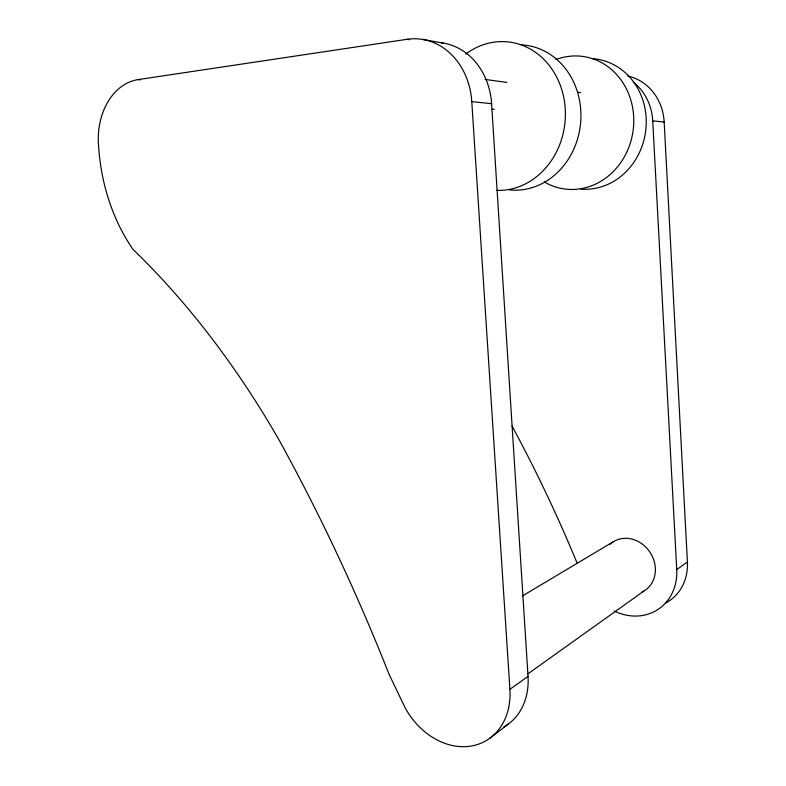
<?xml version="1.0" encoding="UTF-8"?>
<svg xmlns="http://www.w3.org/2000/svg" width="786" height="786" viewBox="0 0 786 786"><rect width="100%" height="100%" fill="white"/><g stroke="black" fill="none" stroke-linecap="round" stroke-linejoin="round"><path stroke-width="1.18" d="M490.051 738.044L508.454 723.965M409.496 39.713L407.158 39.3L138.071 79.612A61.377 46.01 87.6 0 0 98.594 146.304A176.251 137.57 88.7 0 0 132.834 249.211A675.341 420.314 71.3 0 1 279.59 440.926A1136.055 604.463 70.8 0 1 389.139 674.457L405.026 707.567A67.508 54.038 61.4 0 0 471.384 746.012A67.508 54.038 61.4 0 0 509.908 689.361L528.025 676.353L491.594 103.703A67.763 57.525 -86.3 0 0 441.084 42.788M614.239 611.046A51.827 45.234 56.3 0 0 676.746 569.614L687.406 561.97L664.17 122.076A51.994 47.347 -79.5 0 0 627.641 75.947M527.907 673.857L643.783 591.131M522.366 595.975L613.552 541.603M491.967 109.441L494.365 109.166M138.071 79.612L140.439 79.828M407.158 39.3A69.571 58.547 -86.7 0 1 471.777 101.6L491.594 103.703M633.378 82.235A53.045 48.084 -80.2 0 1 652.724 120.857L664.17 122.076M485.1 79.415L506.862 82.432M578.191 92.316L580.608 92.66M422.554 39.408L443.383 43.122M471.777 101.6L509.908 689.361M652.724 120.857L676.746 569.614M521.324 44.9A72.774 63.843 -84 0 1 580.658 122.302A72.774 63.843 -84 0 1 509.456 189.907M465.656 54.136A74.503 64.933 -84.5 0 1 563.365 95.646A74.503 64.933 -84.5 0 1 496.388 190.379M592.772 58.704A65.503 59.009 -81.2 0 1 645.954 128.383A65.503 59.009 -81.2 0 1 580.952 189.121M555.918 59.559A66.898 59.962 -81.8 0 1 633.447 127.637A66.898 59.962 -81.8 0 1 544.344 181.969M528.025 676.353A65.798 53.202 61 0 1 503.521 727.138M512.099 426.15A934.318 584.263 69.8 0 1 576.944 562.688M687.406 561.97A50.835 44.586 55.8 0 1 665.801 602.95M610.034 544.256A29.023 25.319 56.4 0 1 649.983 552.244A29.023 25.319 56.4 0 1 641.808 592.143"/></g></svg>
